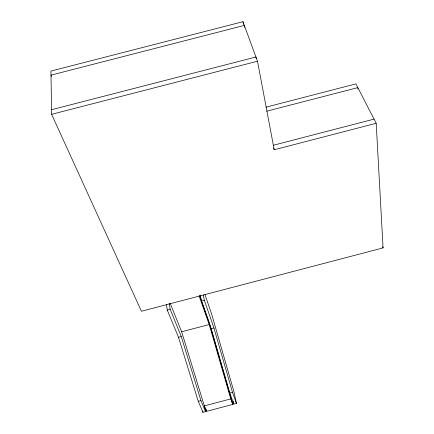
<?xml version="1.0" encoding="UTF-8"?>
<svg xmlns="http://www.w3.org/2000/svg" width="434" height="434" viewBox="0 0 434 434"><rect width="100%" height="100%" fill="white"/><g stroke="black" fill="none" stroke-linecap="round" stroke-linejoin="round"><path stroke-width="0.65" d="M198.267 401.325L200.942 400.62L205.559 411.606L202.944 412.3L198.267 401.325L178.51 337.299L167.247 310.028L166.45 304.695M229.814 392.992L232.483 392.287L236.432 403.441L233.817 404.135L229.814 392.992L211.179 328.712L201.447 301.055L200.302 295.131M204.333 405.893L230.779 398.9L232.77 404.412L206.606 411.329L204.333 405.893L181.651 331.777L170.312 303.681M383.07 247.901L141.424 311.254L51.624 114.321L50.93 71.073L242.969 21.7L257.481 61.221L274.217 149.768L376.186 123.283L383.07 247.901L382.538 246.702M167.247 310.028L170.15 309.263L181.282 336.572L200.942 400.62M201.447 301.055L204.338 300.295L213.946 327.985L232.483 392.287M181.651 331.777L209.193 324.54L230.779 398.9M178.51 337.299L181.282 336.572M211.179 328.712L213.946 327.985M265.999 107.165L355.913 83.887L376.186 123.283M266.671 111.218L357.828 87.614L357.931 88.959M273.377 145.254L374.043 119.117M51.554 109.715L255.935 57.011L256.19 58.346M51.624 114.321L257.481 61.221M51.538 76.379L50.995 75.136L244.331 25.411L244.722 27.407M199.163 296.118L209.193 324.54M199.645 295.456L209.481 323.417L232.77 404.412M273.577 147.907L274.217 149.768M204.989 294.637L211.537 313.744L234.045 392.054L236.432 403.441M233.166 400.967L233.817 404.135M242.969 21.7L243.49 24.358M203.302 295.033L204.338 300.295M206.302 409.587L206.606 411.329M204.441 405.22L205.559 411.606M202.721 411.02L202.944 412.3M169.227 303.274L170.15 309.263"/></g></svg>
